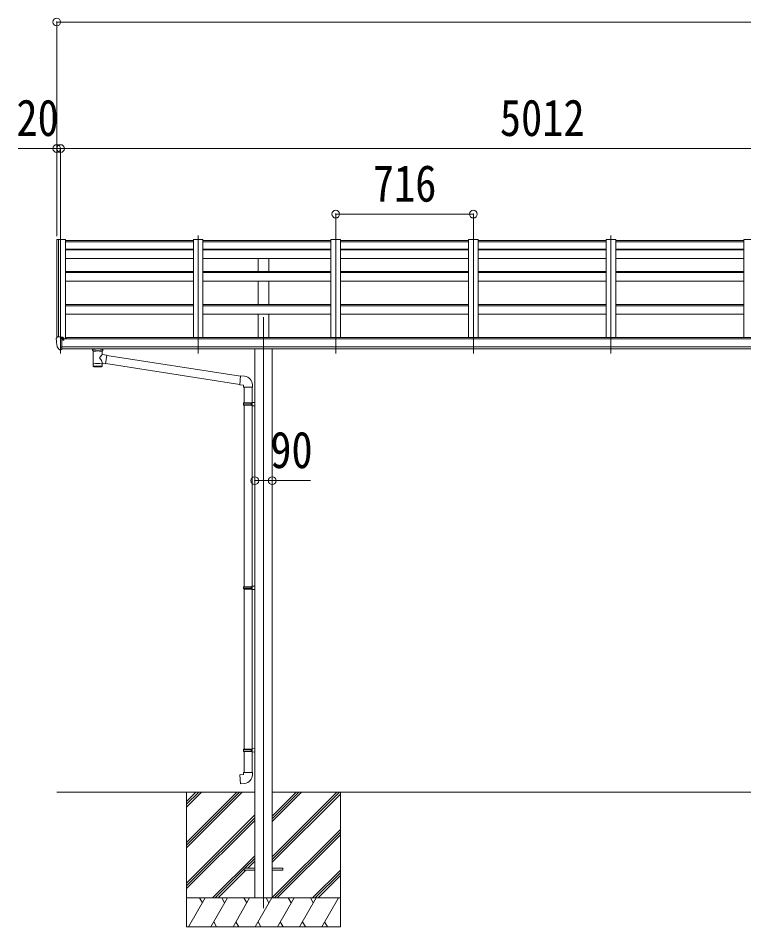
# Model space of a CAD drawing. Units: millimetres at full size, sheet at 1:40; some dimension numbers follow another scale. Extents: x -11181 to 11305, y -7804 to 7716.
# Drawn here: x -245 to 3531, y -4354 to 373 of the extents above; entities that cross this region are included whole.
import ezdxf
from ezdxf.enums import TextEntityAlignment as Align

# ---------------------------------------------------------------- set-up
doc = ezdxf.new("R2010")
doc.units = ezdxf.units.MM
doc.header["$LTSCALE"] = 40
doc.header["$PDMODE"] = 32
doc.header["$PDSIZE"] = 40
for name, color, linetype, lineweight in [('0-0_0', 7, 'Continuous', 9), ('0-1_本体', 4, 'Continuous', 9), ('0-2_部品', 7, 'Continuous', 9), ('0-8_PARTS2', 2, 'Continuous', 9), ('0-A_寸法', 6, 'Continuous', 9)]:
    doc.layers.add(name, color=color, linetype=linetype, lineweight=lineweight)
doc.styles.add('ＭＳ ゴシック', font='')
doc.styles.get('ＭＳ ゴシック').set_extended_font_data('MS Gothic')

msp = doc.modelspace()

# ---------------------------------------------------------------- linework, layer by layer
at = {"layer": '0-0_0'}
for p, q in [((-44.54, -3654.08), (986.26, -3654.08)), ((631.46, -3654.08), (631.46, -4354.08)), ((631.46, -3914.81), (892.19, -3654.08)), ((631.46, -3928.95), (906.33, -3654.08)), ((631.46, -3943.09), (920.47, -3654.08)), ((631.46, -3730.96), (708.34, -3654.08)), ((631.46, -3716.82), (694.2, -3654.08)), ((631.46, -3702.68), (680.06, -3654.08)), ((1076.66, -3990.11), (1412.69, -3654.08)), ((1076.66, -4004.25), (1426.83, -3654.08)), ((1076.66, -3806.26), (1228.84, -3654.08)), ((1076.66, -3792.12), (1214.7, -3654.08)), ((1076.66, -3777.97), (1200.56, -3654.08)), ((1076.66, -3654.08), (3886.26, -3654.08)), ((1076.66, -4018.39), (1431.46, -3663.59)), ((1431.46, -3654.08), (1431.46, -4354.08)), ((631.46, -4126.94), (986.26, -3772.14)), ((631.46, -4141.08), (986.26, -3786.28)), ((631.46, -4155.22), (986.26, -3800.42)), ((1076.66, -4202.24), (1431.46, -3847.44)), ((1088.96, -4204.08), (1431.46, -3861.58)), ((1103.1, -4204.08), (1431.46, -3875.72)), ((766.45, -4204.08), (986.26, -3984.27)), ((935.1, -4049.57), (986.26, -3998.41)), ((949.25, -4049.57), (986.26, -4012.56)), ((780.59, -4204.08), (931.46, -4053.21)), ((794.73, -4204.08), (940.25, -4058.57)), ((1286.95, -4204.08), (1431.46, -4059.57)), ((1301.09, -4204.08), (1431.46, -4073.71)), ((1315.23, -4204.08), (1431.46, -4087.86)), ((1431.46, -4204.08), (631.46, -4204.08)), ((641.75, -4354.08), (728.35, -4204.08)), ((713.35, -4230.06), (698.35, -4204.08)), ((757.22, -4354.08), (843.82, -4204.08)), ((828.82, -4230.06), (813.82, -4204.08)), ((872.69, -4354.08), (959.29, -4204.08)), ((944.29, -4230.06), (929.29, -4204.08)), ((988.16, -4354.08), (1074.76, -4204.08)), ((1059.76, -4230.06), (1044.76, -4204.08)), ((1103.63, -4354.08), (1190.23, -4204.08)), ((1175.23, -4230.06), (1160.23, -4204.08)), ((1219.1, -4354.08), (1305.7, -4204.08)), ((1275.7, -4204.08), (1290.7, -4230.06)), ((1334.57, -4354.08), (1421.17, -4204.08)), ((772.22, -4328.1), (787.22, -4354.08)), ((887.69, -4328.1), (902.69, -4354.08)), ((1003.16, -4328.1), (1018.16, -4354.08)), ((1118.63, -4328.1), (1133.63, -4354.08)), ((1234.1, -4328.1), (1249.1, -4354.08)), ((1349.57, -4328.1), (1364.57, -4354.08)), ((631.46, -4354.08), (1431.46, -4354.08))]:
    msp.add_line(p, q, dxfattribs=at)
at = {"layer": '0-1_本体'}
for p, q in [((-44.53, -779.15), (-44.55, -1291.23)), ((-43.59, -778.26), (-35.76, -777.85)), ((-35.54, -777.93), (-35.54, -1284.69)), ((-35.46, -778.05), (-34.84, -779.67)), ((0.46, -777.84), (0.46, -1294.87)), ((666.46, -783.93), (0.46, -783.93)), ((0.46, -790.84), (666.46, -790.84)), ((666.46, -777.84), (666.46, -1284.46)), ((716.46, -777.84), (666.46, -777.84)), ((716.46, -777.84), (716.46, -1284.46)), ((1382.46, -783.93), (716.46, -783.93)), ((716.46, -790.84), (1382.46, -790.84)), ((1382.46, -777.84), (1382.46, -1284.46)), ((1432.46, -777.84), (1382.46, -777.84)), ((1432.46, -777.84), (1432.46, -1284.46)), ((2098.46, -783.93), (1432.46, -783.93)), ((1432.46, -790.84), (2098.46, -790.84)), ((2098.46, -777.84), (2098.46, -1284.46)), ((2148.46, -777.84), (2098.46, -777.84)), ((2148.46, -777.84), (2148.46, -1284.46)), ((2814.46, -783.93), (2148.46, -783.93)), ((2148.46, -790.84), (2814.46, -790.84)), ((2814.46, -777.84), (2814.46, -1284.46)), ((2864.46, -777.84), (2814.46, -777.84)), ((2864.46, -777.84), (2864.46, -1284.46)), ((3530.46, -783.93), (2864.46, -783.93)), ((2864.46, -790.84), (3530.46, -790.84)), ((3530.46, -777.84), (3530.46, -1284.46)), ((3580.46, -777.84), (3530.46, -777.84)), ((0.46, -828.64), (666.46, -828.64)), ((0.46, -831.75), (666.46, -831.75)), ((716.46, -828.64), (1382.46, -828.64)), ((716.46, -831.75), (1382.46, -831.75)), ((1432.46, -828.64), (2098.46, -828.64)), ((1432.46, -831.75), (2098.46, -831.75)), ((2148.46, -828.64), (2814.46, -828.64)), ((2148.46, -831.75), (2814.46, -831.75)), ((2864.46, -828.64), (3530.46, -828.64)), ((2864.46, -831.75), (3530.46, -831.75)), ((0.46, -876.4), (666.46, -876.4)), ((716.46, -876.4), (1382.46, -876.4)), ((1003.96, -943.31), (1003.96, -876.4)), ((1058.96, -943.31), (1058.96, -876.4)), ((1432.46, -876.4), (2098.46, -876.4)), ((2148.46, -876.4), (2814.46, -876.4)), ((2864.46, -876.4), (3530.46, -876.4)), ((0.46, -944.65), (666.46, -944.65)), ((716.46, -944.65), (1382.46, -944.65)), ((1432.46, -944.65), (2098.46, -944.65)), ((2148.46, -944.65), (2814.46, -944.65)), ((2864.46, -944.65), (3530.46, -944.65)), ((0.46, -950.84), (666.46, -950.84)), ((716.46, -950.84), (1382.46, -950.84)), ((1432.46, -950.84), (2098.46, -950.84)), ((2148.46, -950.84), (2814.46, -950.84)), ((2864.46, -950.84), (3530.46, -950.84)), ((0.46, -994.65), (666.46, -994.65)), ((716.46, -994.65), (1382.46, -994.65)), ((1003.96, -1116.2), (1003.96, -994.65)), ((1058.96, -1116.2), (1058.96, -994.65)), ((1432.46, -994.65), (2098.46, -994.65)), ((2148.46, -994.65), (2814.46, -994.65)), ((2864.46, -994.65), (3530.46, -994.65)), ((0.46, -1116.2), (666.46, -1116.2)), ((0.46, -1123.2), (666.46, -1123.2)), ((716.46, -1116.2), (1382.46, -1116.2)), ((716.46, -1123.2), (1382.46, -1123.2)), ((1432.46, -1116.2), (2098.46, -1116.2)), ((1432.46, -1123.2), (2098.46, -1123.2)), ((2148.46, -1116.2), (2814.46, -1116.2)), ((2148.46, -1123.2), (2814.46, -1123.2)), ((2864.46, -1116.2), (3530.46, -1116.2)), ((2864.46, -1123.2), (3530.46, -1123.2)), ((0.46, -1166.75), (666.46, -1166.75)), ((716.46, -1166.75), (1382.46, -1166.75)), ((1003.96, -1288.16), (1003.96, -1166.75)), ((1058.96, -1288.16), (1058.96, -1166.75)), ((1432.46, -1166.75), (2098.46, -1166.75)), ((2148.46, -1166.75), (2814.46, -1166.75)), ((2864.46, -1166.75), (3530.46, -1166.75)), ((4980.96, -1294.87), (-18.04, -1294.87)), ((5.46, -1294.87), (5.46, -1288.16)), ((4957.46, -1288.16), (5.46, -1288.16)), ((-18.04, -1336.09), (4980.96, -1336.09)), ((4980.96, -1347.94), (-18.04, -1347.87)), ((986.26, -1348.03), (986.26, -4204.1)), ((1076.66, -1348.03), (1076.66, -4204.1))]:
    msp.add_line(p, q, dxfattribs=at)
msp.add_lwpolyline([(-34.84, -1284.69), (-34.84, -777.84), (0.46, -777.84)], dxfattribs=at)
msp.add_circle((-10.57, -1299.6), 3, dxfattribs=at)
for centre, radius, start, end in [((-43.54, -779.26), 1, 93, 173.32986), ((-35.74, -778.15), 0.301, 21.06327, 92.86679)]:
    msp.add_arc(centre, radius, start, end, dxfattribs=at)
at = {"layer": '0-2_部品'}
for p, q in [((-46.74, -1294.05), (-46.74, -1294.68)), ((-39.83, -1285.25), (-43.9, -1291.05)), ((-24.74, -1353.18), (-24.74, -1284.68)), ((-23.24, -1285.59), (-24.74, -1285.59)), ((-18.24, -1294.41), (-24.74, -1294.01)), ((-23.24, -1285.59), (-23.24, -1291.76)), ((-13.57, -1287.09), (-23.24, -1286.37)), ((-23.24, -1289.36), (-9.24, -1289.42)), ((-13.77, -1299.59), (-13.24, -1299.59)), ((-13.24, -1299.59), (-12.94, -1299.59)), ((-12.74, -1289.41), (-12.74, -1287.51)), ((-8.24, -1290.53), (-8.24, -1294.86)), ((-32.36, -1351.37), (-42.11, -1335.99)), ((-26.24, -1353.09), (-29.95, -1352.86)), ((-26.24, -1353.09), (-24.74, -1353.18)), ((-24.74, -1350.98), (-24.24, -1350.98)), ((-24.24, -1350.98), (-23.74, -1349.98)), ((-18.24, -1349.98), (-23.74, -1349.98)), ((141.76, -1354.18), (141.76, -1348.07)), ((145.86, -1358.68), (145.84, -1438.98)), ((191.66, -1376.26), (191.66, -1358.67)), ((195.76, -1354.18), (195.76, -1348.07)), ((216.88, -1380.16), (191.66, -1376.25)), ((216.88, -1380.16), (209.86, -1425.42)), ((911.99, -1490.07), (216.57, -1382.18)), ((191.67, -1438.98), (191.66, -1422.35)), ((191.66, -1422.6), (209.86, -1425.42)), ((908.32, -1532), (210.13, -1423.68)), ((932.98, -1490.13), (912.14, -1488.3)), ((928.06, -1545.87), (974.06, -1545.87)), ((930.06, -1545.87), (930.06, -1628.53)), ((972.06, -1545.87), (972.06, -1625.97)), ((974.06, -1545.87), (974.06, -1534.95)), ((928.06, -1630.53), (929.06, -1628.53)), ((928.06, -1630.53), (972.06, -1630.53)), ((928.06, -1630.53), (928.06, -1638.53)), ((928.06, -1638.53), (972.06, -1638.53)), ((928.06, -1638.53), (929.06, -1640.53)), ((929.06, -1628.53), (972.06, -1628.53)), ((929.06, -1640.53), (972.06, -1640.53)), ((930.06, -1640.53), (930.06, -2584.72)), ((967.58, -1630.53), (967.15, -1628.53)), ((970.06, -1626.03), (986.06, -1625.56)), ((970.06, -1628.03), (970.06, -1626.03)), ((970.06, -1628.03), (972.06, -1628.03)), ((970.06, -1643.03), (970.06, -1641.03)), ((970.06, -1643.03), (986.06, -1643.5)), ((972.06, -1643.09), (972.06, -2582.16)), ((986.06, -1625.56), (986.06, -1643.5)), ((928.06, -2586.72), (929.06, -2584.72)), ((928.06, -2586.72), (972.06, -2586.72)), ((928.06, -2586.72), (928.06, -2594.72)), ((928.06, -2594.72), (972.06, -2594.72)), ((928.06, -2594.72), (929.06, -2596.72)), ((929.06, -2584.72), (972.06, -2584.72)), ((929.06, -2596.72), (972.06, -2596.72)), ((930.06, -2596.72), (930.06, -3429.88)), ((967.58, -2586.72), (967.15, -2584.72)), ((970.06, -2582.22), (986.06, -2581.75)), ((970.06, -2584.22), (970.06, -2582.22)), ((970.06, -2584.22), (972.06, -2584.22)), ((970.06, -2599.22), (970.06, -2597.22)), ((970.06, -2599.22), (986.06, -2599.69)), ((972.06, -2599.28), (972.06, -3427.32)), ((986.06, -2581.75), (986.06, -2599.69)), ((928.06, -3431.88), (929.06, -3429.88)), ((928.06, -3431.88), (972.06, -3431.88)), ((928.06, -3431.88), (928.06, -3439.88)), ((928.06, -3439.88), (972.06, -3439.88)), ((928.06, -3439.88), (929.06, -3441.88)), ((929.06, -3429.88), (972.06, -3429.88)), ((929.06, -3441.88), (972.06, -3441.88)), ((930.06, -3441.88), (930.06, -3551.88)), ((967.58, -3431.88), (967.15, -3429.88)), ((970.06, -3427.38), (986.06, -3426.91)), ((970.06, -3429.38), (970.06, -3427.38)), ((970.06, -3429.38), (972.06, -3429.38)), ((970.06, -3444.38), (970.06, -3442.38)), ((970.06, -3444.38), (986.06, -3444.85)), ((972.06, -3444.44), (972.06, -3551.88)), ((986.06, -3426.91), (986.06, -3444.85)), ((928.06, -3551.88), (974.06, -3551.88)), ((928.06, -3561.88), (928.06, -3551.88)), ((974.06, -3551.88), (974.06, -3562.79))]:
    msp.add_line(p, q, dxfattribs=at)
at = {"layer": '0-2_部品', "color": 4}
for p, q in [((931.26, -4049.57), (931.26, -4058.57)), ((931.26, -4049.57), (986.26, -4049.57)), ((931.26, -4058.57), (986.26, -4058.57)), ((1076.26, -4049.57), (1131.26, -4049.57)), ((1076.26, -4058.57), (1131.26, -4058.57)), ((1131.26, -4049.57), (1131.26, -4058.57))]:
    msp.add_line(p, q, dxfattribs=at)
at = {"layer": '0-2_部品'}
for points in [[(-24.74, -1284.68), (-36.74, -1284.68), (-39.07, -1284.82)], [(-18.24, -1349.98), (-18.24, -1291.76), (-23.24, -1291.76)], [(-13.57, -1287.09), (-13.4, -1287.11), (-13.24, -1287.14), (-13.1, -1287.19), (-12.97, -1287.24), (-12.87, -1287.3), (-12.8, -1287.36), (-12.76, -1287.44), (-12.74, -1287.51)], [(-12.94, -1298.41), (-12.94, -1299.59), (-8.24, -1299.59)], [(-8.24, -1297.98), (-8.24, -1299.59), (-7.77, -1299.59)], [(-24.74, -1339.29), (-21.58, -1338.88), (-18.24, -1338.45)], [(141.8, -1354.24), (141.77, -1353.88), (142.02, -1352.93), (142.54, -1352.04), (143.34, -1351.21), (144.46, -1350.41), (145.86, -1349.68)], [(141.8, -1354.13), (141.77, -1354.48), (142.02, -1355.44), (142.54, -1356.32), (143.34, -1357.16), (144.46, -1357.96), (145.86, -1358.68)], [(191.66, -1349.7), (191.89, -1349.79), (193.25, -1350.52), (194.36, -1351.37), (195.12, -1352.24), (195.58, -1353.14), (195.75, -1354.02)], [(191.66, -1358.67), (191.89, -1358.58), (193.25, -1357.84), (194.36, -1357), (195.12, -1356.13), (195.58, -1355.23), (195.75, -1354.34)], [(912.14, -1488.3), (908.13, -1534.13), (928.06, -1535.87), (928.06, -1545.87)], [(967.58, -1630.53), (967.58, -1638.53), (967.15, -1640.53)], [(970.06, -1641.03), (972.06, -1641.03), (972.06, -1628.03)], [(967.58, -2586.72), (967.58, -2594.72), (967.15, -2596.72)], [(970.06, -2597.22), (972.06, -2597.22), (972.06, -2584.22)], [(967.58, -3431.88), (967.58, -3439.88), (967.15, -3441.88)], [(970.06, -3442.38), (972.06, -3442.38), (972.06, -3429.38)], [(932.98, -3607.62), (912.14, -3609.45), (908.13, -3563.62), (928.06, -3561.88)]]:
    msp.add_lwpolyline(points, dxfattribs=at)
for centre, radius, start, end in [((-43.74, -1294.05), 3, 93, 180), ((145.75, -1294.68), 192.49, 180.0008, 192.1233), ((-39.01, -1285.82), 1, 93.5, 145), ((-10.74, -1299.59), 2.5, 151.64236, 180), ((-10.74, -1299.59), 2.5, 0, 151.64236), ((-39.51, -1334.49), 3, 191.83348, 210), ((-29.77, -1349.87), 3, 210, 266.5), ((158.83, -1399.4), 51.38, 92.46126, 104.61963), ((178.71, -1399.4), 51.38, 75.38037, 87.53874), ((929.06, -1534.95), 45, 0, 85), ((929.06, -3562.79), 45, 275, 0)]:
    msp.add_arc(centre, radius, start, end, dxfattribs=at)
for centre, major_axis, ratio, start_param, end_param in [((-9.24, -1290.52), (-0.02, 1.1), 0.906239, 4.6917496, 6.2625459), ((168.76, -1359.88), (-22.91, -0.42), 0.072511, 4.711586, 6.2823824), ((168.78, -1358.25), (-22.91, -0.42), 0.072511, 4.711586, 6.2823824), ((168.73, -1358.25), (22.92, -0.42), 0.07247, 0.0008089, 1.5716053), ((168.73, -1359.88), (22.92, -0.42), 0.07247, 0.0008089, 1.5716053), ((179.76, -1354.18), (16, 0), 0.361356, 0, 0.0194874), ((179.76, -1354.18), (16, 0), 0.361356, 6.2636979, 6.2831853), ((168.75, -1395.81), (-22.81, 26.62), 0.234429, 3.1563334, 4.5976381), ((171.31, -1398.45), (20.32, 22.25), 0.045535, 4.9756507, 6.2441899), ((168.76, -1438.98), (22.92, 0), 0.101955, 6.2829723, 9.4248207), ((168.76, -1438.98), (22.92, 0), 0.101955, 3.1415499, 6.2833984), ((168.76, -1426.53), (22.91, 0), 0.122865, 6.2831853, 9.424778)]:
    msp.add_ellipse(centre, major_axis=major_axis, ratio=ratio, start_param=start_param, end_param=end_param, dxfattribs=at)
at = {"layer": '0-8_PARTS2'}
for p, q in [((-24.54, -757.1), (-24.54, -1371.29)), ((691.46, -757.1), (691.46, -1371.29)), ((1407.46, -757.1), (1407.46, -1371.29)), ((2123.46, -757.1), (2123.46, -1371.29)), ((2839.46, -757.1), (2839.46, -1371.29)), ((1031.46, -1182.48), (1031.46, -4257.71))]:
    msp.add_line(p, q, dxfattribs=at)
at = {"layer": '0-A_寸法'}
for p, q in [((-44.53, 353.03), (-44.53, -305.07)), ((-44.53, 353.03), (10019.45, 353.03)), ((-44.53, -305.07), (-244.53, -305.07)), ((-44.53, -305.07), (-44.53, -760.64)), ((-24.53, -305.07), (-44.53, -305.07)), ((-24.53, -305.07), (-24.53, -760.64)), ((-24.53, -305.07), (-24.53, -760.64)), ((-24.53, -305.07), (4987.46, -305.07)), ((1407.46, -646.51), (1407.46, -764.11)), ((1407.46, -646.51), (2123.46, -646.51)), ((2123.46, -646.51), (2123.46, -764.11)), ((986.26, -2032.82), (1076.66, -2032.82)), ((1076.66, -2032.82), (1276.66, -2032.82))]:
    msp.add_line(p, q, dxfattribs=at)
for p in [(-44.53, 353.03), (-44.53, -305.07), (-24.53, -305.07), (1407.46, -646.51), (2123.46, -646.51), (986.26, -2032.82), (1076.66, -2032.82)]:
    msp.add_point(p, dxfattribs=at)

# ---------------------------------------------------------------- texts
at = {"layer": '0-A_寸法', "color": 7, "style": 'ＭＳ ゴシック', "width": 0.85}
for s, p in [('20', (-254.53, -297.07)), ('5012', (2261.46, -297.07)), ('716', (1600.46, -638.51)), ('90', (1066.66, -2024.82))]:
    msp.add_text(s, height=190.6, dxfattribs=at).set_placement(p, align=Align.BOTTOM_LEFT)

doc.saveas('drawing.dxf')
